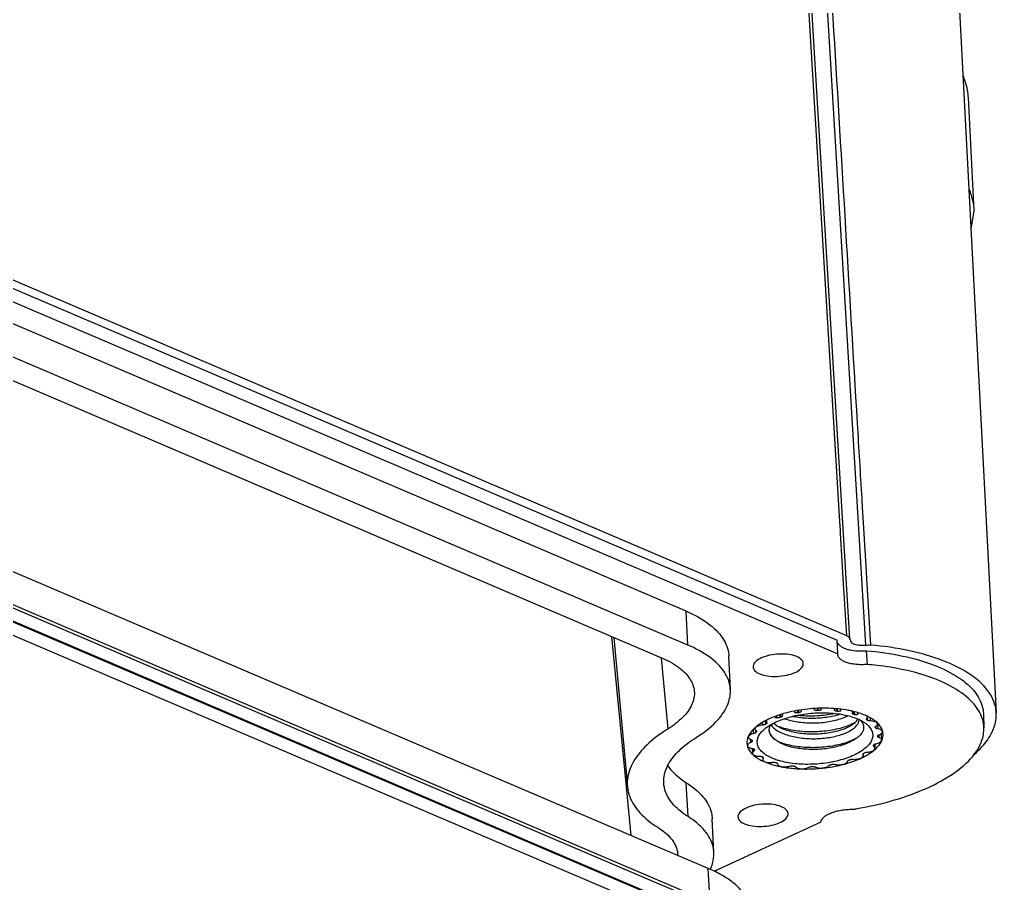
# Model space of a CAD drawing. Header units: millimetres. Extents: x -308 to 1490, y -1725 to -1095.
# Drawn here: x 53.17 to 92, y -1553.08 to -1518.75 of the extents above; entities that cross this region are included whole.
import ezdxf

# ---------------------------------------------------------------- set-up
doc = ezdxf.new("R2010")
doc.units = ezdxf.units.MM

# ---------------------------------------------------------------- blocks, each defined once
blk = doc.blocks.new('*u3')
for p, q in [((-68.994, 13.77), (-15.733, -8.959)), ((-69.62, 13.48), (-16.359, -9.249)), ((-69.332, 13.391), (-16.072, -9.338)), ((-70.106, 13.034), (-70.028, 11.682)), ((-70.106, 13.034), (-16.845, -9.695)), ((-69.958, 13.102), (-16.698, -9.627)), ((-74.504, 9.848), (-70.258, 11.811)), ((-70.028, 11.682), (-16.767, -11.047)), ((-70.259, 11.059), (-70.197, 9.716)), ((-66.77, 8.443), (-66.957, 10.372)), ((-69.232, 9.626), (-69.164, 8.279)), ((-66.282, 2.503), (-66.824, 8.438)), ((-66.191, 2.465), (-66.77, 8.443)), ((-72.787, 7.529), (-72.787, 7.532)), ((-72.787, 7.528), (-72.787, 7.529)), ((-76.192, 7.133), (-76.196, 7.188)), ((-76.196, 7.188), (-76.186, 7.152)), ((-76.188, 7.142), (-76.19, 7.163)), ((-72.219, 7.313), (-72.216, 7.272)), ((-72.198, 7.256), (-72.205, 7.36)), ((-71.853, 7.02), (-71.847, 6.934)), ((-71.781, 6.915), (-71.795, 7.109)), ((-76.65, 6.749), (-76.661, 6.903)), ((-76.614, 6.777), (-76.618, 6.84)), ((-71.875, 6.963), (-71.88, 6.978)), ((-71.785, 6.609), (-71.785, 6.614)), ((-71.784, 6.625), (-71.782, 6.599)), ((-71.724, 6.679), (-71.715, 6.555)), ((-76.905, 6.33), (-76.922, 6.58)), ((-76.81, 6.382), (-76.818, 6.486)), ((-76.768, 6.442), (-76.768, 6.437)), ((-71.942, 6.218), (-71.945, 6.267)), ((-71.937, 6.277), (-71.932, 6.211)), ((-71.844, 6.322), (-71.834, 6.178)), ((-80.973, 5.556), (-80.99, 6.095)), ((-76.756, 5.961), (-76.769, 6.136)), ((-76.756, 5.908), (-76.758, 5.942)), ((-76.681, 6.048), (-76.685, 6.098)), ((-76.678, 6.088), (-76.676, 6.06)), ((-76.678, 6.088), (-76.673, 6.072)), ((-76.468, 5.719), (-76.476, 5.824)), ((-72.357, 5.863), (-72.367, 5.899)), ((-72.353, 5.806), (-72.357, 5.863)), ((-72.325, 5.822), (-72.334, 5.945)), ((-72.319, 5.954), (-72.31, 5.832)), ((-72.203, 5.986), (-72.197, 5.901)), ((-71.89, 6.109), (-71.892, 6.147)), ((-68.16, 3.315), (-68.424, 6.15)), ((-79.497, -32.514), (-81.481, 5.496)), ((-76.355, 5.65), (-76.366, 5.801)), ((-76.352, 5.793), (-76.346, 5.706)), ((-76.345, 5.644), (-76.348, 5.691)), ((-75.962, 5.509), (-75.967, 5.581)), ((-75.834, 5.471), (-75.842, 5.575)), ((-75.823, 5.569), (-75.815, 5.465)), ((-75.766, 5.523), (-75.766, 5.522)), ((-75.766, 5.522), (-75.766, 5.519)), ((-75.761, 5.449), (-75.766, 5.519)), ((-75.159, 5.356), (-75.165, 5.442)), ((-75.142, 5.44), (-75.136, 5.354)), ((-73.719, 5.398), (-73.723, 5.454)), ((-73.619, 5.415), (-73.625, 5.497)), ((-73.602, 5.501), (-73.596, 5.42)), ((-73.475, 5.499), (-73.471, 5.442)), ((-72.975, 5.562), (-72.98, 5.627)), ((-72.906, 5.586), (-72.913, 5.679)), ((-72.892, 5.686), (-72.886, 5.593)), ((-72.765, 5.702), (-72.76, 5.637)), ((-75.289, 5.371), (-75.293, 5.43)), ((-75.052, 5.404), (-75.048, 5.344)), ((-74.516, 5.331), (-74.52, 5.386)), ((-74.395, 5.336), (-74.401, 5.415)), ((-74.377, 5.416), (-74.371, 5.337)), ((-74.263, 5.396), (-74.259, 5.341)), ((-70.914, 4.587), (-70.852, 3.242)), ((-76.359, 3.579), (-76.323, 3.033)), ((-75.181, 3.174), (-75.181, 3.16)), ((-11.805, -23.886), (-75.181, 3.16)), ((-75.181, 3.16), (-75.164, 2.618)), ((-14.861, -19.44), (-68.179, 3.313)), ((-76.326, 0.175), (-76.483, 2.809)), ((-74.326, -29.685), (-76.286, 2.811)), ((-69.218, 2.807), (-15.957, -19.922)), ((-69.218, 2.807), (-69.156, 1.462)), ((-75.668, 2.589), (-75.669, 2.602)), ((-75.668, 2.579), (-75.668, 2.589)), ((-75.668, 2.579), (-73.709, -29.916)), ((-75.538, 2.443), (-12.154, -24.606)), ((-75.538, 2.443), (-75.524, 2.206)), ((-11.776, -24.433), (-75.164, 2.618)), ((-75.524, 2.206), (-75.502, 1.842)), ((-75.502, 1.842), (-75.486, 1.579)), ((-75.486, 1.579), (-75.464, 1.215)), ((-75.464, 1.215), (-75.448, 0.952)), ((-69.156, 1.462), (-15.865, -21.28)), ((-75.448, 0.952), (-75.426, 0.588)), ((-75.426, 0.588), (-75.292, -1.638)), ((-76.296, -0.324), (-76.326, 0.175)), ((-76.168, -2.466), (-76.296, -0.324)), ((-75.292, -1.638), (-75.286, -1.742)), ((-75.286, -1.742), (-75.264, -2.1)), ((-75.264, -2.1), (-73.588, -29.908)), ((-76.165, -2.513), (-76.168, -2.466)), ((-76.159, -2.611), (-76.165, -2.513)), ((-76.135, -3.012), (-76.159, -2.611)), ((-80.478, -13.725), (-80.608, -14.449)), ((-80.609, -14.445), (-80.373, -18.947))]:
    blk.add_line(p, q)
for centre, radius, start, end in [((-67.809, 11.201), 1.019, 181.9452, 185.0952), ((-73.477, -5.113), 14.631, 99.0418, 99.6019), ((-70.178, 6.377), 2.138, 42.4318, 43.3156), ((-74.553, 3.942), 3.703, 109.9117, 114.7412), ((-74.347, 3.38), 4.301, 106.9012, 109.9432), ((-74.169, 2.795), 4.913, 104.4621, 106.9076), ((-74.043, 2.312), 5.412, 101.1633, 104.4726), ((-73.983, 2.009), 5.721, 98.6383, 101.1689), ((-74.003, 2.34), 5.296, 100.0655, 100.322), ((-73.936, 1.698), 6.036, 96.1191, 98.6373), ((-73.92, 1.568), 6.166, 93.4656, 96.1338), ((-73.926, 1.655), 6.079, 91.0349, 93.4652), ((-73.952, 2.009), 5.631, 92.0399, 92.2861), ((-73.927, 1.754), 5.981, 88.1372, 91.0364), ((-73.914, 2.11), 5.624, 85.7096, 88.1534), ((-73.874, 2.638), 5.094, 82.9771, 85.7106), ((-73.907, 2.931), 4.706, 83.6689, 83.9463), ((-73.811, 3.14), 4.588, 79.0497, 82.992), ((-73.708, 3.675), 4.044, 76.5185, 79.0427), ((-73.579, 4.213), 3.49, 73.0586, 76.5324), ((-73.586, 4.551), 3.052, 73.3565, 73.7269), ((-73.194, 5.272), 2.362, 64.5664, 67.1812), ((-75.048, 4.957), 2.573, 117.3228, 121.6967), ((-75.075, 5.222), 2.205, 121.263, 121.723), ((-74.803, 4.486), 3.104, 114.77, 117.3584), ((-74.364, 3.69), 3.897, 109.1239, 109.4385), ((-72.996, 5.946), 1.534, 58.6421, 58.779), ((-72.987, 5.961), 1.517, 58.1903, 58.6425), ((-72.558, 6.357), 1.1, 44.402, 47.1858), ((-76.306, 6.35), 0.676, 157.0993, 159.7151), ((-75.561, 5.684), 1.682, 129.5237, 132.1778), ((-75.846, 6.16), 0.985, 140.6457, 141.4329), ((-73.713, 4.463), 2.365, 67.368, 70.0827), ((-72.428, 6.598), 0.662, 32.3606, 33.386), ((-72.285, 6.67), 0.504, 353.6037, 354.8345), ((-71.863, 6.349), 0.571, 81.8023, 82.1325), ((-72.221, 6.695), 0.65, 345.8259, 355.0238), ((-72.161, 6.69), 0.59, 355.0282, 2.9123), ((-76.488, 6.352), 0.493, 193.5529, 196.4321), ((-76.268, 6.381), 0.504, 173.6037, 174.8345), ((-75.122, 5.099), 1.622, 119.0659, 121.8685), ((-72.707, 6.891), 0.985, 320.6457, 321.4329), ((-72.247, 6.701), 0.676, 337.0993, 339.7175), ((-72.248, 6.702), 0.678, 339.7131, 345.8729), ((-76.066, 6.624), 1, 221.9422, 224.3954), ((-76.012, 6.677), 1.075, 224.3854, 225.9633), ((-75.973, 6.717), 1.131, 225.9603, 227.1672), ((-76.125, 6.452), 0.662, 212.3606, 213.386), ((-74.914, 4.177), 1.959, 115.6104, 119.0325), ((-73.667, 3.84), 2.362, 67.1847, 70.3921), ((-73.254, 5.189), 0.967, 49.2086, 49.9542), ((-73.245, 5.2), 0.953, 48.8301, 49.2077), ((-72.901, 6.124), 0.457, 7.7998, 10.2911), ((-72.786, 6.182), 0.338, 0.6279, 4.1351), ((-72.802, 6.182), 0.353, 356.2549, 0.6264), ((-73.478, 7.829), 2.205, 301.263, 301.723), ((-72.913, 7.278), 1.563, 311.2002, 312.2245), ((-75.443, 7.599), 2.164, 244.5163, 245.2454), ((-75.565, 7.092), 1.52, 238.1906, 238.7802), ((-75.329, 7.849), 2.439, 245.2716, 247.1574), ((-75.769, 5.786), 0.258, 183.2893, 184.255), ((-74.968, 8.499), 3.052, 253.3565, 253.7269), ((-74.897, 9.148), 3.81, 256.4886, 256.8576), ((-74.837, 9.415), 4.084, 256.8792, 259.0351), ((-74.646, 10.119), 4.706, 263.6689, 263.9463), ((-74.55, 10.711), 5.296, 280.0655, 280.322), ((-74.189, 9.361), 3.897, 289.1239, 289.4385), ((-72.712, 6.376), 0.676, 265.4974, 272.3245), ((-73.966, 9.032), 3.619, 291.2345, 294.7732), ((-73.773, 8.611), 3.155, 294.7827, 296.8486), ((-73.659, 8.384), 2.902, 296.8716, 297.3953), ((-74.601, 11.042), 5.631, 272.0399, 272.2861), ((-75.25, 16.398), 12.866, 263.287, 265.0573)]:
    blk.add_arc(centre, radius, start, end)
for points, start_tangent, end_tangent in [([(-71.783, 13.516), (-71.78, 13.468), (-71.703, 13.127), (-71.536, 12.797), (-71.28, 12.484), (-70.94, 12.191), (-70.521, 11.923), (-70.028, 11.682)], (0.052503, -0.998621), (0.919751, -0.392503)), ([(-70.117, 11.729), (-70.206, 11.493)], (-0.426274, -0.904594), (-0.270871, -0.962616)), ([(-70.206, 11.493), (-70.257, 11.059)], (-0.270871, -0.962616), (0.040917, -0.999163)), ([(-70.257, 11.059), (-70.226, 10.824), (-69.891, 10.184), (-69.232, 9.626)], (0.040917, -0.999163), (0.845425, -0.534094)), ([(-68.029, 10.051), (-68.54, 10.48), (-68.801, 10.974), (-68.823, 11.11)], (-0.847368, 0.531006), (-0.088929, 0.996038)), ([(-74.504, 9.848), (-74.544, 9.748), (-74.628, 9.65), (-74.753, 9.559), (-74.916, 9.481), (-75.108, 9.416)], (-0.168746, -0.98566), (-0.964795, -0.263003)), ([(-72.886, 9.861), (-73.116, 9.709), (-73.209, 9.536), (-73.208, 9.499)], (-0.907726, -0.419563), (0.127806, -0.991799)), ([(-71.216, 9.641), (-71.274, 9.779), (-71.476, 9.914), (-71.789, 9.998), (-72.167, 10.018), (-72.552, 9.97), (-72.886, 9.861)], (-0.090605, 0.995887), (-0.907726, -0.419563)), ([(-69.164, 8.279), (-69.825, 8.837), (-70.163, 9.478), (-70.195, 9.716)], (-0.846437, 0.532489), (-0.041006, 0.999159)), ([(-66.825, 8.438), (-66.916, 8.837), (-67.323, 9.478), (-68.029, 10.051)], (-0.093192, 0.995648), (-0.847368, 0.531006)), ([(-75.321, 9.37), (-75.547, 9.343), (-75.776, 9.336)], (-0.986235, -0.165351), (-0.999819, 0.019012)), ([(-75.108, 9.416), (-75.321, 9.37)], (-0.964795, -0.263003), (-0.986235, -0.165351)), ([(-73.208, 9.499), (-73.151, 9.369), (-72.949, 9.233), (-72.635, 9.149), (-72.257, 9.13), (-71.872, 9.178), (-71.539, 9.287)], (0.127806, -0.991799), (0.907726, 0.419563)), ([(-71.539, 9.287), (-71.309, 9.439), (-71.215, 9.612), (-71.216, 9.641)], (0.907726, 0.419563), (-0.090605, 0.995887)), ([(-69.232, 9.626), (-68.669, 9.166), (-68.342, 8.647), (-68.267, 8.283)], (0.845425, -0.534094), (0.055713, -0.998447)), ([(-75.917, 9.313), (-77.267, 9.014), (-78.595, 8.552), (-79.676, 7.981), (-80.463, 7.324), (-80.901, 6.628), (-80.989, 6.094)], (-0.985988, -0.166815), (0.025956, -0.999663)), ([(-68.267, 8.283), (-68.27, 8.099), (-68.454, 7.541), (-68.889, 6.994), (-69.55, 6.487)], (0.055713, -0.998447), (-0.847202, -0.53127)), ([(-68.622, 7.844), (-69.164, 8.279)], (-0.685999, 0.727603), (-0.846437, 0.532489)), ([(-68.424, 6.15), (-67.596, 6.781), (-67.055, 7.458), (-66.825, 8.153), (-66.825, 8.438)], (0.848708, 0.528862), (-0.093192, 0.995648)), ([(-68.419, 7.589), (-68.6, 7.82)], (-0.549715, 0.835352), (-0.674694, 0.738098)), ([(-75.825, 7.186), (-75.541, 7.3), (-75.225, 7.396), (-74.887, 7.47), (-74.533, 7.52), (-74.173, 7.546), (-73.816, 7.547), (-73.47, 7.523), (-73.144, 7.474), (-72.845, 7.402), (-72.775, 7.381)], (0.907726, 0.419563), (0.951059, -0.309011)), ([(-75.573, 7.424), (-75.584, 7.404), (-75.607, 7.386), (-75.641, 7.371)], (-0.223494, -0.974705), (-0.944811, -0.327617)), ([(-75.079, 7.552), (-75.151, 7.565), (-75.23, 7.568), (-75.312, 7.562), (-75.39, 7.547), (-75.46, 7.524), (-75.516, 7.494), (-75.555, 7.46), (-75.573, 7.424)], (-0.968856, 0.247624), (-0.223494, -0.974705)), ([(-74.952, 7.55), (-74.995, 7.545), (-75.039, 7.545), (-75.079, 7.552)], (-0.983816, -0.179182), (-0.968856, 0.247624)), ([(-74.83, 7.597), (-74.854, 7.579), (-74.888, 7.564), (-74.928, 7.554)], (-0.686921, -0.726732), (-0.984608, -0.174776)), ([(-74.29, 7.655), (-74.347, 7.677), (-74.417, 7.692), (-74.496, 7.697), (-74.578, 7.693), (-74.657, 7.68), (-74.729, 7.658), (-74.788, 7.63), (-74.83, 7.597)], (-0.881397, 0.472376), (-0.686921, -0.726732)), ([(-74.176, 7.635), (-74.22, 7.636), (-74.259, 7.643), (-74.29, 7.655)], (-0.999204, -0.039888), (-0.881397, 0.472376)), ([(-74.033, 7.664), (-74.067, 7.65), (-74.108, 7.64), (-74.152, 7.636)], (-0.875637, -0.48297), (-0.999366, -0.035595)), ([(-73.501, 7.647), (-73.537, 7.677), (-73.591, 7.701), (-73.658, 7.718), (-73.736, 7.725), (-73.817, 7.723), (-73.898, 7.712), (-73.971, 7.692), (-74.033, 7.664)], (-0.624908, 0.780699), (-0.875637, -0.48297)), ([(-73.411, 7.611), (-73.45, 7.618), (-73.481, 7.631), (-73.501, 7.647)], (-0.994423, 0.105464), (-0.624908, 0.780699)), ([(-73.26, 7.621), (-73.301, 7.611), (-73.345, 7.607), (-73.388, 7.609)], (-0.953904, -0.300112), (-0.993901, 0.110278)), ([(-72.787, 7.532), (-72.799, 7.564), (-72.831, 7.596), (-72.881, 7.621), (-72.946, 7.639), (-73.022, 7.649), (-73.103, 7.649), (-73.184, 7.639), (-73.26, 7.621)], (-0.076835, 0.997044), (-0.953904, -0.300112)), ([(-72.78, 7.51), (-72.787, 7.528)], (-0.589742, 0.807592), (-0.078095, 0.996946)), ([(-72.73, 7.481), (-72.76, 7.494), (-72.78, 7.51)], (-0.959934, 0.280226), (-0.589742, 0.807592)), ([(-72.775, 7.381), (-72.582, 7.309), (-72.361, 7.196), (-72.187, 7.066), (-72.064, 6.923), (-71.996, 6.771), (-71.984, 6.612), (-72.028, 6.451), (-72.128, 6.292), (-72.243, 6.172)], (0.951059, -0.309011), (-0.74202, -0.670378)), ([(-72.586, 7.47), (-72.63, 7.466), (-72.673, 7.468), (-72.711, 7.476)], (-0.98852, -0.15109), (-0.958103, 0.286424)), ([(-72.205, 7.36), (-72.213, 7.385), (-72.241, 7.418), (-72.287, 7.445), (-72.35, 7.465), (-72.424, 7.476), (-72.505, 7.477), (-72.586, 7.47)], (-0.080947, 0.996718), (-0.98852, -0.15109)), ([(-72.278, 7.449), (-72.562, 7.552)], (-0.921375, 0.388676), (-0.956378, 0.292131)), ([(-71.811, 7.163), (-72.179, 7.405)], (-0.733289, 0.679917), (-0.902681, 0.430311)), ([(-80.616, 7.142), (-80.912, 6.851), (-81.305, 6.289)], (-0.750554, -0.660809), (-0.442082, -0.896975)), ([(-76.35, 7.065), (-76.431, 7.055), (-76.506, 7.037), (-76.571, 7.011), (-76.62, 6.979), (-76.651, 6.944), (-76.661, 6.907), (-76.661, 6.903)], (-0.998008, -0.063091), (0.078127, -0.996943)), ([(-76.4, 7.147), (-76.632, 6.981)], (-0.850179, -0.526494), (-0.770789, -0.637091)), ([(-76.239, 5.885), (-76.367, 5.985), (-76.489, 6.128), (-76.557, 6.28), (-76.57, 6.439), (-76.525, 6.6), (-76.425, 6.759), (-76.273, 6.912), (-76.071, 7.055), (-75.825, 7.186)], (-0.83009, 0.557629), (0.907726, 0.419563)), ([(-76.234, 7.097), (-76.267, 7.082), (-76.306, 7.071), (-76.35, 7.065)], (-0.850592, -0.525826), (-0.998008, -0.063091)), ([(-76.191, 7.132), (-76.197, 7.124), (-76.219, 7.106)], (-0.507234, -0.861808), (-0.854787, -0.51898)), ([(-75.788, 7.349), (-75.869, 7.35), (-75.95, 7.342), (-76.027, 7.326), (-76.094, 7.301), (-76.147, 7.27), (-76.182, 7.236), (-76.196, 7.199), (-76.196, 7.188)], (-0.99681, 0.079807), (0.076248, -0.997089)), ([(-76.187, 7.144), (-76.191, 7.132)], (-0.17276, -0.984964), (-0.507234, -0.861808)), ([(-76.186, 7.152), (-76.187, 7.144)], (0.072679, -0.997355), (-0.17276, -0.984964)), ([(-75.661, 7.364), (-75.701, 7.354), (-75.745, 7.348), (-75.788, 7.349)], (-0.942997, -0.332801), (-0.99681, 0.079807)), ([(-72.226, 7.291), (-72.226, 7.294), (-72.219, 7.313)], (-0.08237, 0.996602), (0.559872, 0.828579)), ([(-72.201, 7.258), (-72.22, 7.275), (-72.226, 7.291)], (-0.855174, 0.518342), (-0.08237, 0.996602)), ([(-72.219, 7.313), (-72.205, 7.35), (-72.205, 7.36)], (0.559872, 0.828579), (-0.080947, 0.996718)), ([(-72.078, 7.226), (-72.12, 7.229), (-72.158, 7.237), (-72.188, 7.25)], (-0.999926, -0.012188), (-0.849795, 0.527113)), ([(-71.795, 7.109), (-71.799, 7.127), (-71.823, 7.16), (-71.866, 7.188), (-71.926, 7.21), (-71.998, 7.223), (-72.078, 7.226)], (-0.072363, 0.997378), (-0.999926, -0.012188)), ([(-71.88, 6.978), (-71.88, 6.982), (-71.873, 7.002), (-71.853, 7.02)], (-0.082118, 0.996623), (0.825699, 0.564111)), ([(-71.853, 7.02), (-71.815, 7.054), (-71.796, 7.091), (-71.795, 7.109)], (0.825699, 0.564111), (-0.072363, 0.997378)), ([(-71.664, 6.992), (-71.773, 7.126)], (-0.543504, 0.839407), (-0.699386, 0.714745)), ([(-71.586, 6.815), (-71.664, 6.992)], (-0.234195, 0.97219), (-0.543504, 0.839407)), ([(-76.69, 6.93), (-76.929, 6.613)], (-0.740447, -0.672115), (-0.389169, -0.921167)), ([(-76.709, 6.728), (-76.782, 6.708), (-76.844, 6.681), (-76.889, 6.648), (-76.916, 6.612), (-76.922, 6.58)], (-0.979113, -0.203319), (0.064349, -0.997927)), ([(-76.649, 6.749), (-76.669, 6.74), (-76.709, 6.728)], (-0.888514, -0.458849), (-0.979113, -0.203319)), ([(-76.661, 6.903), (-76.65, 6.872), (-76.618, 6.84)], (0.078127, -0.996943), (0.817266, -0.576261)), ([(-76.616, 6.774), (-76.638, 6.755), (-76.649, 6.749)], (-0.623407, -0.781897), (-0.888514, -0.458849)), ([(-76.618, 6.84), (-76.602, 6.823), (-76.598, 6.81)], (0.817266, -0.576261), (0.083353, -0.99652)), ([(-76.598, 6.81), (-76.598, 6.804), (-76.608, 6.784)], (0.083353, -0.99652), (-0.634091, -0.773258)), ([(-75.915, 6.525), (-75.761, 6.619), (-75.537, 6.724)], (0.815528, 0.578718), (0.92898, 0.370129)), ([(-75.91, 6.517), (-75.878, 6.534), (-75.638, 6.643), (-75.359, 6.735), (-75.05, 6.807), (-74.718, 6.857), (-74.374, 6.883), (-74.025, 6.884), (-73.683, 6.859), (-73.355, 6.809), (-73.052, 6.734), (-72.907, 6.687)], (0.87375, 0.486375), (0.940044, -0.341054)), ([(-75.537, 6.724), (-75.286, 6.81), (-75.008, 6.878), (-74.712, 6.927), (-74.41, 6.953), (-74.109, 6.958), (-73.812, 6.941), (-73.528, 6.903), (-73.269, 6.843), (-73.037, 6.765), (-72.901, 6.703)], (0.92898, 0.370129), (0.889739, -0.45647)), ([(-72.901, 6.703), (-72.84, 6.67), (-72.682, 6.56)], (0.889739, -0.45647), (0.762192, -0.647351)), ([(-71.784, 6.914), (-71.822, 6.923), (-71.851, 6.936), (-71.868, 6.953)], (-0.990586, 0.136893), (-0.535217, 0.844714)), ([(-71.78, 6.595), (-71.785, 6.609)], (-0.492442, 0.870345), (-0.088909, 0.99604)), ([(-71.784, 6.625), (-71.775, 6.645), (-71.755, 6.663), (-71.724, 6.679)], (0.090017, 0.99594), (0.932342, 0.361578)), ([(-71.597, 6.802), (-71.599, 6.813), (-71.619, 6.847), (-71.658, 6.877), (-71.715, 6.9), (-71.781, 6.914)], (-0.062158, 0.998066), (-0.98978, 0.1426)), ([(-71.724, 6.679), (-71.665, 6.707), (-71.623, 6.741), (-71.601, 6.777), (-71.597, 6.802)], (0.932342, 0.361578), (-0.062158, 0.998066)), ([(-71.572, 6.72), (-71.586, 6.815)], (-0.052047, 0.998645), (-0.234195, 0.97219)), ([(-81.305, 6.289), (-81.387, 6.097), (-81.48, 5.496)], (-0.442082, -0.896975), (0.045067, -0.998984)), ([(-76.941, 6.584), (-76.981, 6.331)], (-0.346714, -0.937971), (0.052047, -0.998645)), ([(-76.981, 6.331), (-76.968, 6.236)], (0.052047, -0.998645), (0.234195, -0.97219)), ([(-76.961, 6.212), (-76.81, 5.956)], (0.282728, -0.9592), (0.668142, -0.744034)), ([(-76.906, 6.332), (-76.93, 6.31), (-76.953, 6.274), (-76.956, 6.249)], (-0.803728, -0.594997), (0.062158, -0.998066)), ([(-76.956, 6.249), (-76.954, 6.237), (-76.934, 6.203), (-76.895, 6.174), (-76.838, 6.151), (-76.769, 6.136)], (0.062158, -0.998066), (0.990586, -0.136893)), ([(-76.922, 6.58), (-76.922, 6.576), (-76.907, 6.541), (-76.871, 6.511), (-76.818, 6.486)], (0.064349, -0.997927), (0.947034, -0.321132)), ([(-76.829, 6.372), (-76.888, 6.343), (-76.906, 6.332)], (-0.932342, -0.361578), (-0.803728, -0.594997)), ([(-76.769, 6.426), (-76.778, 6.406), (-76.798, 6.388), (-76.829, 6.372)], (-0.090017, -0.99594), (-0.932342, -0.361578)), ([(-76.818, 6.486), (-76.79, 6.473), (-76.773, 6.456), (-76.768, 6.442)], (0.947034, -0.321132), (0.088909, -0.99604)), ([(-76.072, 5.788), (-76.121, 5.842), (-76.193, 5.97), (-76.211, 6.104), (-76.175, 6.238), (-76.087, 6.371), (-75.948, 6.5), (-75.915, 6.525)], (-0.713603, 0.700551), (0.815528, 0.578718)), ([(-75.437, 6.326), (-75.643, 6.233), (-75.812, 6.127), (-75.933, 6.012), (-76.005, 5.896), (-76.027, 5.779), (-76.027, 5.771)], (-0.93325, -0.359228), (0.057363, -0.998353)), ([(-75.761, 5.944), (-75.558, 6.03), (-75.275, 6.119), (-74.962, 6.189), (-74.628, 6.236), (-74.282, 6.258), (-73.934, 6.256), (-73.593, 6.227), (-73.268, 6.174), (-72.968, 6.096), (-72.874, 6.064)], (0.901466, 0.432851), (0.941801, -0.336171)), ([(-72.518, 5.976), (-72.63, 6.096), (-72.792, 6.213), (-72.992, 6.314), (-73.225, 6.398), (-73.485, 6.462), (-73.767, 6.506), (-74.06, 6.528), (-74.356, 6.528), (-74.649, 6.507), (-74.934, 6.465), (-75.201, 6.404), (-75.437, 6.326)], (-0.597933, 0.801546), (-0.93325, -0.359228)), ([(-75.424, 6.147), (-75.188, 6.225), (-74.922, 6.286), (-74.637, 6.328), (-74.343, 6.349), (-74.048, 6.349), (-73.755, 6.327), (-73.473, 6.283), (-73.213, 6.219), (-72.98, 6.135), (-72.867, 6.082)], (0.93325, 0.359228), (0.889806, -0.456338)), ([(-72.452, 6.206), (-72.472, 6.281), (-72.552, 6.426), (-72.682, 6.56)], (-0.178599, 0.983922), (-0.77001, 0.638032)), ([(-72.449, 6.207), (-72.48, 6.329), (-72.559, 6.45), (-72.682, 6.56)], (-0.072131, 0.997395), (-0.810479, 0.585768)), ([(-71.955, 6.241), (-71.955, 6.247), (-71.945, 6.267)], (-0.083353, 0.99652), (0.634091, 0.773258)), ([(-71.935, 6.21), (-71.951, 6.228), (-71.955, 6.241)], (-0.817266, 0.576261), (-0.083353, 0.99652)), ([(-71.937, 6.277), (-71.915, 6.296), (-71.884, 6.311), (-71.844, 6.322)], (0.623407, 0.781897), (0.979113, 0.203319)), ([(-71.863, 6.121), (-71.624, 6.438)], (0.740436, 0.672127), (0.389169, 0.921167)), ([(-71.844, 6.322), (-71.771, 6.343), (-71.709, 6.37), (-71.664, 6.403), (-71.637, 6.438), (-71.631, 6.471)], (0.979113, 0.203319), (-0.064349, 0.997927)), ([(-71.735, 6.564), (-71.763, 6.578), (-71.78, 6.595)], (-0.947034, 0.321132), (-0.492442, 0.870345)), ([(-71.631, 6.471), (-71.631, 6.475), (-71.646, 6.509), (-71.682, 6.54), (-71.735, 6.564)], (-0.064349, 0.997927), (-0.947034, 0.321132)), ([(-69.55, 6.487), (-70.327, 5.875), (-70.795, 5.204), (-70.914, 4.587)], (-0.847202, -0.53127), (0.042427, -0.9991)), ([(-80.989, 6.094), (-80.973, 5.92), (-80.673, 5.252), (-80.013, 4.65), (-79.04, 4.155), (-77.796, 3.791), (-76.754, 3.62)], (0.025956, -0.999663), (0.993121, -0.117094)), ([(-76.769, 6.136), (-76.731, 6.128), (-76.703, 6.115), (-76.685, 6.098)], (0.990586, -0.136893), (0.535217, -0.844714)), ([(-76.7, 6.03), (-76.738, 5.996), (-76.757, 5.96), (-76.758, 5.942)], (-0.825699, -0.564111), (0.072363, -0.997378)), ([(-76.758, 5.942), (-76.754, 5.924), (-76.73, 5.891), (-76.687, 5.862), (-76.627, 5.841), (-76.555, 5.828), (-76.476, 5.824)], (0.072363, -0.997378), (0.999926, 0.012188)), ([(-76.742, 5.888), (-76.374, 5.645)], (0.733289, -0.679917), (0.902681, -0.43031)), ([(-76.673, 6.072), (-76.673, 6.069), (-76.68, 6.049), (-76.7, 6.03)], (0.082118, -0.996623), (-0.825699, -0.564111)), ([(-76.476, 5.824), (-76.433, 5.822), (-76.395, 5.814), (-76.366, 5.801)], (0.999926, 0.012188), (0.849795, -0.527113)), ([(-72.728, 5.865), (-73.012, 5.75), (-73.328, 5.655), (-73.666, 5.581), (-74.02, 5.531), (-74.38, 5.504), (-74.737, 5.503), (-75.083, 5.528), (-75.41, 5.576), (-75.708, 5.648), (-75.971, 5.742), (-76.192, 5.855), (-76.239, 5.885)], (-0.907726, -0.419563), (-0.83009, 0.557629)), ([(-75.771, 5.968), (-75.804, 5.944), (-75.925, 5.828), (-75.979, 5.746)], (-0.815312, -0.579022), (-0.452801, -0.891612)), ([(-75.424, 6.147), (-75.635, 6.051), (-75.771, 5.968)], (-0.93325, -0.359228), (-0.815312, -0.579022)), ([(-73.071, 5.735), (-73.181, 5.771), (-73.441, 5.835), (-73.722, 5.879), (-74.016, 5.901), (-74.311, 5.901), (-74.604, 5.88), (-74.89, 5.838), (-75.156, 5.777), (-75.392, 5.7)], (-0.942955, 0.33292), (-0.93325, -0.359228)), ([(-72.867, 6.082), (-72.78, 6.034), (-72.632, 5.929)], (0.889806, -0.456338), (0.765516, -0.643417)), ([(-72.243, 6.172), (-72.281, 6.139), (-72.482, 5.995), (-72.728, 5.865)], (-0.74202, -0.670378), (-0.907726, -0.419563)), ([(-72.506, 5.979), (-72.465, 6.072), (-72.449, 6.159)], (0.49282, 0.870131), (0.065026, 0.997884)), ([(-72.367, 5.899), (-72.366, 5.907), (-72.356, 5.926), (-72.334, 5.945)], (-0.072679, 0.997355), (0.854787, 0.51898)), ([(-72.357, 5.852), (-72.357, 5.863)], (0.101612, 0.994824), (-0.076248, 0.997089)), ([(-72.324, 5.808), (-72.099, 5.939)], (0.887842, 0.460148), (0.835024, 0.550214)), ([(-72.319, 5.954), (-72.287, 5.969), (-72.247, 5.98), (-72.203, 5.986)], (0.850592, 0.525826), (0.998008, 0.063091)), ([(-72.203, 5.986), (-72.122, 5.996), (-72.047, 6.014), (-71.983, 6.04), (-71.933, 6.072), (-71.903, 6.107), (-71.892, 6.144), (-71.892, 6.147)], (0.998008, 0.063091), (-0.078127, 0.996943)), ([(-72.099, 5.939), (-71.922, 6.07), (-71.884, 6.102)], (0.835024, 0.550214), (0.752333, 0.658783)), ([(-71.892, 6.147), (-71.903, 6.179), (-71.935, 6.21)], (-0.078127, 0.996943), (-0.817266, 0.576261)), ([(-69.48, 4.633), (-69.481, 4.644), (-69.389, 5.162), (-69.026, 5.679), (-68.424, 6.15)], (-0.097363, 0.995249), (0.848708, 0.528862)), ([(-81.48, 5.496), (-81.464, 5.337), (-81.138, 4.612), (-80.429, 3.965), (-79.375, 3.43), (-78.035, 3.038), (-76.483, 2.809)], (0.045067, -0.998984), (0.996273, -0.086254)), ([(-76.323, 3.033), (-77.765, 3.244), (-79.014, 3.61), (-79.992, 4.106), (-80.654, 4.71), (-80.955, 5.381), (-80.972, 5.555)], (-0.996291, 0.086051), (-0.025945, 0.999663)), ([(-76.352, 5.793), (-76.333, 5.776), (-76.327, 5.76)], (0.855174, -0.518342), (0.08237, -0.996602)), ([(-76.334, 5.737), (-76.348, 5.701), (-76.348, 5.691)], (-0.559872, -0.828579), (0.080947, -0.996718)), ([(-76.327, 5.76), (-76.327, 5.757), (-76.334, 5.737)], (0.08237, -0.996602), (-0.559872, -0.828579)), ([(-76.276, 5.601), (-75.787, 5.443)], (0.921375, -0.388676), (0.972321, -0.233648)), ([(-75.967, 5.581), (-75.923, 5.585), (-75.88, 5.583), (-75.842, 5.575)], (0.98852, 0.15109), (0.958103, -0.286424)), ([(-75.823, 5.569), (-75.793, 5.557), (-75.773, 5.54), (-75.766, 5.523)], (0.959934, -0.280226), (0.078095, -0.996946)), ([(-75.613, 5.406), (-74.82, 5.32), (-73.974, 5.352), (-73.157, 5.499), (-72.656, 5.659)], (0.981671, -0.190583), (0.931892, 0.362735)), ([(-75.392, 5.7), (-75.577, 5.618)], (-0.93325, -0.359228), (-0.889993, -0.455975)), ([(-75.293, 5.43), (-75.252, 5.44), (-75.208, 5.444), (-75.165, 5.442)], (0.953904, 0.300112), (0.993901, -0.110278)), ([(-75.273, 5.559), (-75.143, 5.598), (-74.877, 5.659), (-74.592, 5.701), (-74.299, 5.722), (-74.004, 5.722), (-73.71, 5.7), (-73.429, 5.656), (-73.378, 5.646)], (0.949239, 0.314556), (0.977326, -0.211739)), ([(-75.142, 5.44), (-75.103, 5.432), (-75.073, 5.42), (-75.052, 5.404)], (0.994423, -0.105464), (0.624908, -0.780699)), ([(-75.076, 5.53), (-74.873, 5.57), (-74.538, 5.613), (-74.191, 5.633), (-73.843, 5.627), (-73.572, 5.604)], (0.976209, 0.21683), (0.993239, -0.11609)), ([(-73.723, 5.454), (-73.699, 5.472), (-73.665, 5.487), (-73.625, 5.497)], (0.686921, 0.726732), (0.984608, 0.174776)), ([(-73.602, 5.501), (-73.558, 5.506), (-73.514, 5.505), (-73.475, 5.499)], (0.983816, 0.179182), (0.968856, -0.247624)), ([(-72.98, 5.627), (-72.969, 5.646), (-72.946, 5.664), (-72.913, 5.679)], (0.223494, 0.974705), (0.944811, 0.327617)), ([(-72.892, 5.686), (-72.852, 5.697), (-72.809, 5.702), (-72.765, 5.702)], (0.942997, 0.332801), (0.99681, -0.079807)), ([(-74.52, 5.386), (-74.486, 5.401), (-74.445, 5.411), (-74.401, 5.415)], (0.875637, 0.48297), (0.999366, 0.035595)), ([(-74.377, 5.416), (-74.333, 5.415), (-74.294, 5.408), (-74.263, 5.396)], (0.999204, 0.039888), (0.881397, -0.472376)), ([(-70.914, 4.587), (-70.911, 4.531), (-70.676, 3.886), (-70.094, 3.294), (-69.218, 2.807)], (0.042427, -0.9991), (0.919751, -0.392503)), ([(-68.179, 3.313), (-68.854, 3.689), (-69.302, 4.145), (-69.48, 4.633)], (-0.919751, 0.392503), (-0.097363, 0.995249)), ([(-73.489, 3.897), (-73.72, 3.745), (-73.813, 3.572), (-73.812, 3.535)], (-0.907726, -0.419563), (0.127806, -0.991799)), ([(-71.82, 3.677), (-71.878, 3.815), (-72.079, 3.951), (-72.393, 4.035), (-72.771, 4.054), (-73.156, 4.006), (-73.489, 3.897)], (-0.090605, 0.995887), (-0.907726, -0.419563)), ([(-76.359, 3.579), (-76.132, 3.59), (-75.912, 3.58), (-75.706, 3.55), (-75.524, 3.5), (-75.375, 3.433), (-75.267, 3.351), (-75.201, 3.259), (-75.181, 3.174)], (0.99562, 0.093493), (0.037581, -0.999294)), ([(-73.812, 3.535), (-73.754, 3.405), (-73.553, 3.269), (-73.239, 3.185), (-72.861, 3.166), (-72.476, 3.214), (-72.143, 3.323)], (0.127806, -0.991799), (0.907726, 0.419563)), ([(-72.143, 3.323), (-71.912, 3.475), (-71.819, 3.648), (-71.82, 3.677)], (0.907726, 0.419563), (-0.090605, 0.995887)), ([(-69.156, 1.462), (-70.033, 1.949), (-70.615, 2.542), (-70.849, 3.189), (-70.852, 3.242)], (-0.919751, 0.392503), (-0.042577, 0.999093)), ([(-76.286, 2.811), (-76.387, 2.806), (-76.483, 2.809)], (-0.995455, -0.095234), (-0.996273, 0.086254)), ([(-75.245, 2.807), (-75.282, 2.84), (-75.38, 2.904), (-75.507, 2.958), (-75.655, 2.999), (-75.982, 3.041), (-76.323, 3.033)], (-0.699343, 0.714787), (-0.995457, -0.095212)), ([(-75.669, 2.602), (-75.712, 2.691), (-75.847, 2.77), (-76.052, 2.811), (-76.286, 2.811)], (-0.075856, 0.997119), (-0.995455, -0.095234)), ([(-75.182, 2.715), (-75.213, 2.769), (-75.245, 2.807)], (-0.397971, 0.917398), (-0.699343, 0.714787)), ([(-75.538, 2.443), (-75.595, 2.473), (-75.636, 2.509), (-75.661, 2.548), (-75.668, 2.579)], (-0.919751, 0.392503), (-0.063789, 0.997963)), ([(-74.533, -29.687), (-74.99, -22.093), (-75.461, -14.251), (-75.955, -6.006), (-76.135, -3.012)], (-0.060076, 0.998194), (-0.059799, 0.99821)), ([(-80.608, -14.448), (-80.6, -14.555), (-80.493, -15.065), (-80.404, -15.31)], (0.05311, -0.998589), (0.378025, -0.925795)), ([(-80.373, -18.947), (-80.353, -19.151), (-80.239, -19.624), (-80.169, -19.814)], (0.05218, -0.998638), (0.377273, -0.926102))]:
    blk.add_spline(points, degree=3, dxfattribs=dict(start_tangent=start_tangent, end_tangent=end_tangent))
blk = doc.blocks.new('*u5')
blk.add_blockref('*u3', (-106.236, 148.578))

msp = doc.modelspace()

# ---------------------------------------------------------------- block references
at = {"rotation": 180}
msp.add_blockref('*u5', (-95.729, -1392.218), dxfattribs=at)

doc.saveas('drawing.dxf')
